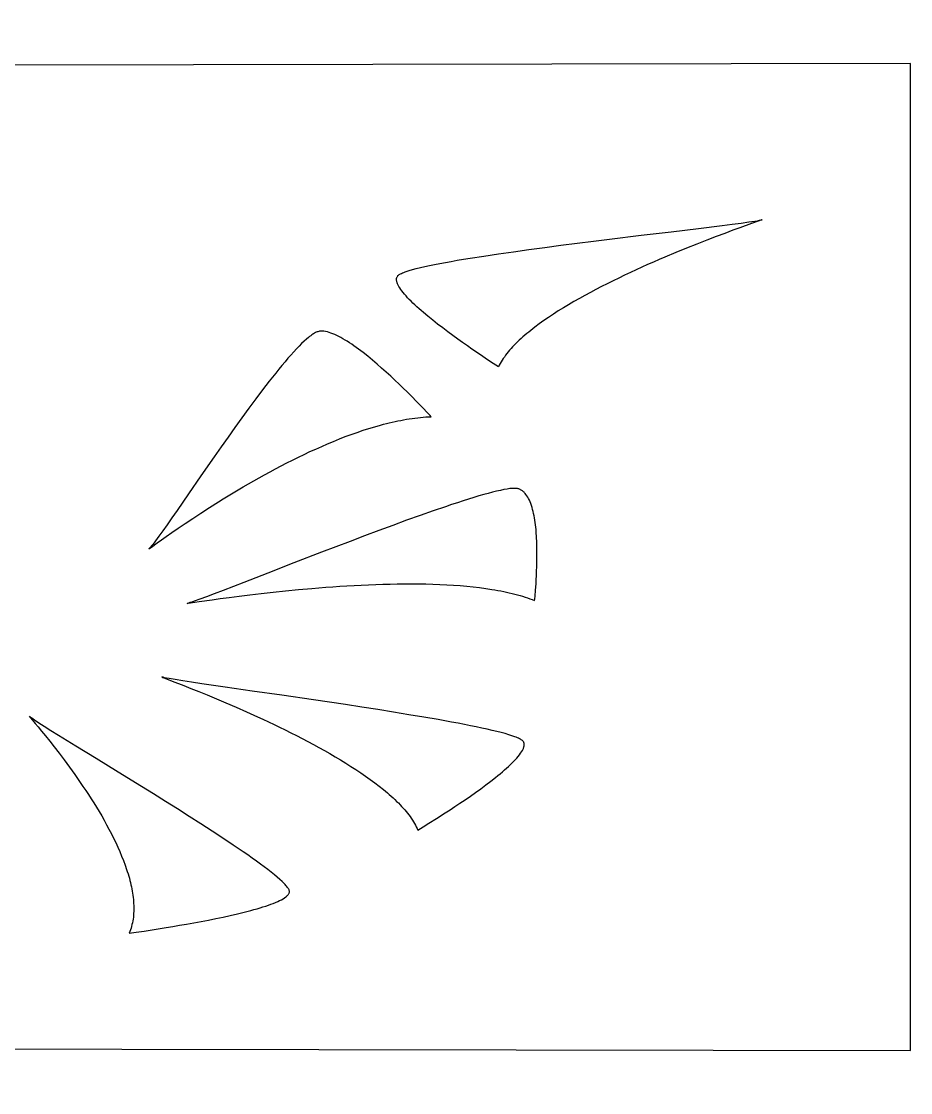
# Model space of a CAD drawing. Extents: x 2.6 to 83.9, y 63.6 to 86.7.
# Drawn here: x 74.8 to 83.92, y 63.63 to 74.63 of the extents above; entities that cross this region are included whole.
import ezdxf

# ---------------------------------------------------------------- set-up
doc = ezdxf.new("R2010")
doc.units = 0
doc.layers.add('IMPORT_-_LAMP', color=18, linetype='CONTINUOUS')

msp = doc.modelspace()

# ---------------------------------------------------------------- linework, layer by layer
at = {"layer": 'IMPORT_-_LAMP'}
for points in [[(2.924, 63.634), (23.174, 63.634), (23.174, 64.102), (43.424, 64.102), (43.424, 63.634), (63.674, 63.634), (63.674, 64.102), (83.924, 64.066), (83.924, 74.202), (63.674, 74.166), (63.674, 74.634), (43.424, 74.634), (43.424, 74.166), (23.174, 74.166), (23.174, 74.634), (2.924, 74.634), (2.924, 71.334), (2.924, 66.934)], [(82.402, 72.598), (82.393, 72.595), (82.371, 72.587), (82.292, 72.559), (82.172, 72.516), (82.098, 72.489), (82.016, 72.458), (81.927, 72.425), (81.831, 72.388), (81.73, 72.348), (81.624, 72.306), (81.514, 72.26), (81.4, 72.213), (81.342, 72.188), (81.284, 72.163), (81.225, 72.137), (81.166, 72.11), (81.107, 72.083), (81.048, 72.056), (80.988, 72.028), (80.929, 71.999), (80.87, 71.97), (80.811, 71.941), (80.752, 71.911), (80.694, 71.881), (80.637, 71.851), (80.58, 71.82), (80.524, 71.789), (80.468, 71.757), (80.414, 71.725), (80.361, 71.693), (80.308, 71.661), (80.258, 71.628), (80.208, 71.595), (80.16, 71.562), (80.113, 71.529), (80.068, 71.495), (80.046, 71.478), (80.025, 71.461), (80.004, 71.444), (79.984, 71.428), (79.964, 71.411), (79.944, 71.394), (79.925, 71.377), (79.907, 71.36), (79.889, 71.343), (79.872, 71.325), (79.855, 71.308), (79.839, 71.291), (79.823, 71.274), (79.808, 71.257), (79.793, 71.24), (79.78, 71.223), (79.766, 71.206), (79.754, 71.188), (79.742, 71.171), (79.731, 71.154), (79.72, 71.137), (79.71, 71.12), (79.701, 71.103), (79.693, 71.086), (79.64, 71.121), (79.582, 71.159), (79.508, 71.209), (79.421, 71.269), (79.374, 71.302), (79.325, 71.336), (79.275, 71.372), (79.224, 71.41), (79.172, 71.448), (79.121, 71.487), (79.069, 71.526), (79.019, 71.566), (78.97, 71.606), (78.923, 71.645), (78.9, 71.665), (78.878, 71.684), (78.857, 71.704), (78.836, 71.723), (78.816, 71.742), (78.797, 71.761), (78.778, 71.779), (78.761, 71.797), (78.745, 71.815), (78.73, 71.832), (78.715, 71.849), (78.702, 71.866), (78.691, 71.882), (78.68, 71.898), (78.671, 71.913), (78.663, 71.927), (78.657, 71.941), (78.655, 71.948), (78.652, 71.954), (78.651, 71.961), (78.649, 71.967), (78.648, 71.973), (78.648, 71.979), (78.647, 71.985), (78.648, 71.991), (78.648, 71.996), (78.65, 72.001), (78.651, 72.006), (78.653, 72.011), (78.656, 72.016), (78.659, 72.02), (78.662, 72.025), (78.667, 72.029), (78.674, 72.034), (78.681, 72.038), (78.689, 72.043), (78.699, 72.047), (78.709, 72.052), (78.721, 72.057), (78.734, 72.062), (78.747, 72.066), (78.778, 72.076), (78.812, 72.086), (78.85, 72.096), (78.892, 72.106), (78.937, 72.117), (78.985, 72.127), (79.037, 72.138), (79.091, 72.148), (79.148, 72.159), (79.209, 72.17), (79.271, 72.181), (79.336, 72.192), (79.404, 72.203), (79.544, 72.225), (79.693, 72.247), (79.847, 72.269), (80.006, 72.291), (80.169, 72.313), (80.335, 72.335), (80.501, 72.357), (80.669, 72.378), (80.835, 72.398), (81.16, 72.438), (81.467, 72.475), (81.746, 72.509), (81.989, 72.539), (82.094, 72.552), (82.186, 72.564), (82.264, 72.575), (82.326, 72.584), (82.352, 72.588), (82.373, 72.592), (82.39, 72.595)], [(76.105, 69.219), (76.113, 69.224), (76.13, 69.236), (76.19, 69.279), (76.233, 69.309), (76.283, 69.345), (76.341, 69.385), (76.406, 69.43), (76.477, 69.478), (76.554, 69.53), (76.638, 69.585), (76.726, 69.642), (76.82, 69.701), (76.868, 69.731), (76.918, 69.762), (76.969, 69.792), (77.02, 69.823), (77.073, 69.854), (77.126, 69.885), (77.181, 69.916), (77.236, 69.947), (77.291, 69.978), (77.348, 70.009), (77.405, 70.04), (77.463, 70.07), (77.521, 70.1), (77.58, 70.13), (77.639, 70.159), (77.698, 70.188), (77.758, 70.216), (77.818, 70.243), (77.879, 70.27), (77.939, 70.296), (78, 70.322), (78.061, 70.346), (78.121, 70.37), (78.182, 70.392), (78.243, 70.414), (78.304, 70.435), (78.364, 70.454), (78.424, 70.472), (78.484, 70.489), (78.514, 70.497), (78.544, 70.505), (78.573, 70.512), (78.603, 70.519), (78.632, 70.525), (78.662, 70.532), (78.691, 70.537), (78.72, 70.543), (78.749, 70.548), (78.778, 70.553), (78.807, 70.557), (78.835, 70.561), (78.864, 70.564), (78.892, 70.567), (78.92, 70.57), (78.948, 70.572), (78.975, 70.574), (79.003, 70.575), (78.992, 70.587), (78.963, 70.617), (78.919, 70.663), (78.862, 70.722), (78.794, 70.791), (78.756, 70.829), (78.716, 70.868), (78.675, 70.908), (78.631, 70.949), (78.587, 70.991), (78.541, 71.033), (78.494, 71.074), (78.447, 71.116), (78.399, 71.156), (78.352, 71.195), (78.304, 71.233), (78.28, 71.251), (78.256, 71.269), (78.233, 71.286), (78.21, 71.303), (78.187, 71.319), (78.164, 71.334), (78.141, 71.349), (78.119, 71.362), (78.097, 71.375), (78.075, 71.387), (78.054, 71.399), (78.033, 71.409), (78.013, 71.418), (77.993, 71.427), (77.974, 71.434), (77.955, 71.44), (77.937, 71.445), (77.919, 71.449), (77.902, 71.452), (77.894, 71.453), (77.886, 71.453), (77.878, 71.453), (77.87, 71.453), (77.863, 71.453), (77.855, 71.452), (77.848, 71.451), (77.84, 71.448), (77.832, 71.446), (77.823, 71.442), (77.815, 71.438), (77.805, 71.433), (77.796, 71.427), (77.786, 71.421), (77.776, 71.414), (77.766, 71.407), (77.755, 71.399), (77.744, 71.39), (77.721, 71.37), (77.697, 71.349), (77.672, 71.325), (77.646, 71.299), (77.619, 71.271), (77.591, 71.24), (77.562, 71.208), (77.532, 71.175), (77.502, 71.139), (77.471, 71.102), (77.439, 71.064), (77.407, 71.023), (77.374, 70.982), (77.34, 70.94), (77.306, 70.896), (77.272, 70.851), (77.202, 70.759), (77.132, 70.663), (77.06, 70.565), (76.988, 70.465), (76.917, 70.365), (76.845, 70.264), (76.775, 70.164), (76.639, 69.967), (76.511, 69.782), (76.394, 69.613), (76.341, 69.536), (76.292, 69.466), (76.248, 69.403), (76.208, 69.348), (76.173, 69.301), (76.158, 69.281), (76.145, 69.263), (76.132, 69.248), (76.122, 69.236), (76.113, 69.226)], [(76.498, 68.658), (76.508, 68.659), (76.533, 68.663), (76.62, 68.676), (76.755, 68.695), (76.837, 68.707), (76.93, 68.719), (77.031, 68.732), (77.14, 68.746), (77.256, 68.76), (77.379, 68.773), (77.507, 68.787), (77.641, 68.8), (77.779, 68.812), (77.849, 68.818), (77.92, 68.823), (77.992, 68.828), (78.065, 68.833), (78.138, 68.838), (78.211, 68.842), (78.285, 68.846), (78.359, 68.849), (78.433, 68.852), (78.507, 68.854), (78.581, 68.856), (78.655, 68.858), (78.729, 68.858), (78.802, 68.858), (78.876, 68.858), (78.948, 68.857), (79.02, 68.855), (79.091, 68.852), (79.162, 68.849), (79.232, 68.845), (79.3, 68.84), (79.368, 68.834), (79.435, 68.827), (79.5, 68.82), (79.564, 68.811), (79.627, 68.802), (79.657, 68.797), (79.688, 68.791), (79.718, 68.786), (79.747, 68.78), (79.776, 68.774), (79.805, 68.767), (79.833, 68.761), (79.861, 68.754), (79.888, 68.746), (79.915, 68.739), (79.941, 68.731), (79.967, 68.723), (79.992, 68.715), (80.017, 68.706), (80.041, 68.697), (80.065, 68.688), (80.066, 68.702), (80.069, 68.737), (80.074, 68.791), (80.079, 68.861), (80.081, 68.9), (80.083, 68.943), (80.085, 68.988), (80.087, 69.035), (80.088, 69.083), (80.089, 69.133), (80.089, 69.184), (80.088, 69.236), (80.087, 69.287), (80.084, 69.339), (80.081, 69.39), (80.079, 69.415), (80.076, 69.44), (80.073, 69.464), (80.07, 69.488), (80.067, 69.512), (80.063, 69.535), (80.059, 69.558), (80.054, 69.581), (80.049, 69.602), (80.044, 69.623), (80.038, 69.644), (80.032, 69.663), (80.026, 69.682), (80.019, 69.7), (80.011, 69.717), (80.003, 69.734), (79.995, 69.749), (79.986, 69.763), (79.976, 69.776), (79.966, 69.788), (79.961, 69.794), (79.956, 69.799), (79.95, 69.804), (79.945, 69.809), (79.939, 69.813), (79.933, 69.817), (79.927, 69.821), (79.921, 69.825), (79.915, 69.828), (79.908, 69.831), (79.902, 69.833), (79.895, 69.835), (79.888, 69.837), (79.879, 69.838), (79.87, 69.839), (79.86, 69.839), (79.849, 69.839), (79.837, 69.838), (79.825, 69.837), (79.811, 69.836), (79.782, 69.832), (79.749, 69.826), (79.713, 69.818), (79.674, 69.81), (79.633, 69.799), (79.588, 69.788), (79.542, 69.775), (79.492, 69.761), (79.44, 69.745), (79.387, 69.728), (79.33, 69.711), (79.272, 69.692), (79.212, 69.672), (79.151, 69.651), (79.023, 69.607), (78.889, 69.56), (78.75, 69.511), (78.608, 69.459), (78.464, 69.405), (78.317, 69.35), (78.17, 69.295), (78.023, 69.239), (77.877, 69.183), (77.593, 69.073), (77.325, 68.968), (77.081, 68.873), (76.868, 68.791), (76.776, 68.756), (76.695, 68.726), (76.626, 68.7), (76.569, 68.68), (76.546, 68.672), (76.526, 68.666), (76.51, 68.661)], [(76.237, 67.902), (76.246, 67.898), (76.268, 67.89), (76.345, 67.86), (76.464, 67.814), (76.536, 67.785), (76.616, 67.753), (76.704, 67.718), (76.797, 67.679), (76.896, 67.637), (77, 67.592), (77.108, 67.544), (77.219, 67.494), (77.275, 67.468), (77.332, 67.441), (77.389, 67.414), (77.447, 67.386), (77.505, 67.358), (77.562, 67.329), (77.62, 67.3), (77.678, 67.27), (77.736, 67.24), (77.793, 67.209), (77.85, 67.178), (77.907, 67.147), (77.962, 67.115), (78.018, 67.083), (78.072, 67.05), (78.126, 67.018), (78.178, 66.984), (78.23, 66.951), (78.28, 66.918), (78.33, 66.884), (78.377, 66.85), (78.424, 66.816), (78.469, 66.781), (78.512, 66.747), (78.533, 66.729), (78.553, 66.712), (78.573, 66.695), (78.593, 66.677), (78.612, 66.66), (78.63, 66.643), (78.648, 66.625), (78.666, 66.608), (78.683, 66.59), (78.699, 66.573), (78.715, 66.555), (78.731, 66.538), (78.745, 66.521), (78.759, 66.503), (78.773, 66.486), (78.786, 66.468), (78.798, 66.451), (78.81, 66.433), (78.821, 66.416), (78.831, 66.398), (78.841, 66.381), (78.85, 66.364), (78.858, 66.346), (78.865, 66.329), (78.92, 66.363), (78.98, 66.4), (79.057, 66.449), (79.147, 66.506), (79.196, 66.538), (79.246, 66.572), (79.298, 66.606), (79.351, 66.642), (79.405, 66.679), (79.459, 66.717), (79.512, 66.755), (79.564, 66.794), (79.615, 66.833), (79.664, 66.871), (79.688, 66.89), (79.711, 66.909), (79.734, 66.928), (79.756, 66.947), (79.777, 66.965), (79.797, 66.984), (79.816, 67.002), (79.834, 67.019), (79.851, 67.037), (79.868, 67.054), (79.883, 67.07), (79.896, 67.087), (79.909, 67.102), (79.92, 67.118), (79.93, 67.133), (79.939, 67.147), (79.946, 67.161), (79.949, 67.168), (79.951, 67.174), (79.953, 67.181), (79.955, 67.187), (79.956, 67.193), (79.957, 67.199), (79.958, 67.205), (79.958, 67.21), (79.957, 67.216), (79.956, 67.221), (79.955, 67.226), (79.953, 67.231), (79.951, 67.236), (79.948, 67.24), (79.945, 67.245), (79.94, 67.249), (79.934, 67.254), (79.927, 67.258), (79.919, 67.263), (79.91, 67.268), (79.899, 67.273), (79.888, 67.278), (79.876, 67.283), (79.862, 67.288), (79.832, 67.299), (79.799, 67.309), (79.761, 67.32), (79.72, 67.331), (79.676, 67.343), (79.628, 67.354), (79.577, 67.366), (79.523, 67.378), (79.466, 67.39), (79.407, 67.402), (79.345, 67.414), (79.28, 67.427), (79.213, 67.439), (79.074, 67.464), (78.927, 67.49), (78.774, 67.515), (78.616, 67.541), (78.454, 67.567), (78.29, 67.592), (78.124, 67.618), (77.958, 67.642), (77.793, 67.667), (77.471, 67.714), (77.166, 67.758), (76.888, 67.798), (76.647, 67.833), (76.543, 67.849), (76.452, 67.863), (76.375, 67.875), (76.312, 67.886), (76.287, 67.891), (76.266, 67.895), (76.25, 67.899)], [(74.878, 67.498), (74.882, 67.492), (74.894, 67.478), (74.938, 67.426), (74.968, 67.39), (75.003, 67.347), (75.043, 67.299), (75.086, 67.244), (75.133, 67.184), (75.183, 67.12), (75.235, 67.051), (75.289, 66.977), (75.317, 66.939), (75.345, 66.901), (75.372, 66.861), (75.4, 66.82), (75.428, 66.779), (75.456, 66.737), (75.484, 66.695), (75.512, 66.652), (75.539, 66.608), (75.566, 66.564), (75.593, 66.52), (75.62, 66.475), (75.645, 66.43), (75.671, 66.384), (75.695, 66.338), (75.719, 66.293), (75.742, 66.247), (75.764, 66.201), (75.786, 66.155), (75.806, 66.109), (75.825, 66.063), (75.843, 66.017), (75.86, 65.971), (75.876, 65.926), (75.883, 65.903), (75.891, 65.881), (75.897, 65.858), (75.904, 65.836), (75.909, 65.813), (75.915, 65.791), (75.92, 65.769), (75.925, 65.747), (75.929, 65.725), (75.933, 65.704), (75.937, 65.682), (75.94, 65.661), (75.943, 65.639), (75.945, 65.618), (75.947, 65.597), (75.948, 65.576), (75.949, 65.556), (75.95, 65.535), (75.95, 65.515), (75.949, 65.495), (75.948, 65.475), (75.947, 65.455), (75.945, 65.436), (75.942, 65.416), (75.939, 65.397), (75.935, 65.378), (75.931, 65.36), (75.926, 65.341), (75.921, 65.323), (75.915, 65.305), (75.908, 65.288), (75.901, 65.27), (75.975, 65.281), (76.056, 65.293), (76.16, 65.309), (76.282, 65.329), (76.349, 65.34), (76.419, 65.352), (76.491, 65.364), (76.565, 65.377), (76.64, 65.391), (76.715, 65.406), (76.791, 65.421), (76.866, 65.437), (76.94, 65.453), (77.013, 65.47), (77.083, 65.487), (77.151, 65.504), (77.183, 65.513), (77.215, 65.522), (77.246, 65.531), (77.275, 65.54), (77.304, 65.55), (77.331, 65.559), (77.357, 65.568), (77.382, 65.577), (77.405, 65.587), (77.427, 65.596), (77.447, 65.606), (77.465, 65.615), (77.482, 65.625), (77.497, 65.634), (77.511, 65.644), (77.516, 65.649), (77.522, 65.654), (77.527, 65.658), (77.531, 65.663), (77.535, 65.668), (77.538, 65.673), (77.541, 65.678), (77.544, 65.682), (77.545, 65.687), (77.547, 65.692), (77.547, 65.697), (77.547, 65.703), (77.545, 65.708), (77.543, 65.715), (77.54, 65.722), (77.535, 65.729), (77.53, 65.737), (77.525, 65.745), (77.518, 65.753), (77.51, 65.762), (77.502, 65.771), (77.493, 65.781), (77.472, 65.801), (77.449, 65.823), (77.422, 65.846), (77.393, 65.871), (77.361, 65.897), (77.326, 65.924), (77.289, 65.952), (77.25, 65.981), (77.208, 66.012), (77.165, 66.043), (77.119, 66.075), (77.071, 66.108), (77.022, 66.142), (76.971, 66.176), (76.865, 66.247), (76.754, 66.32), (76.638, 66.395), (76.519, 66.471), (76.398, 66.548), (76.276, 66.625), (76.153, 66.701), (76.03, 66.777), (75.79, 66.925), (75.562, 67.065), (75.355, 67.192), (75.176, 67.302), (75.099, 67.35), (75.031, 67.393), (74.975, 67.429), (74.93, 67.459), (74.912, 67.472), (74.897, 67.482), (74.886, 67.491)]]:
    msp.add_lwpolyline(points, close=True, dxfattribs=at)

doc.saveas('drawing.dxf')
